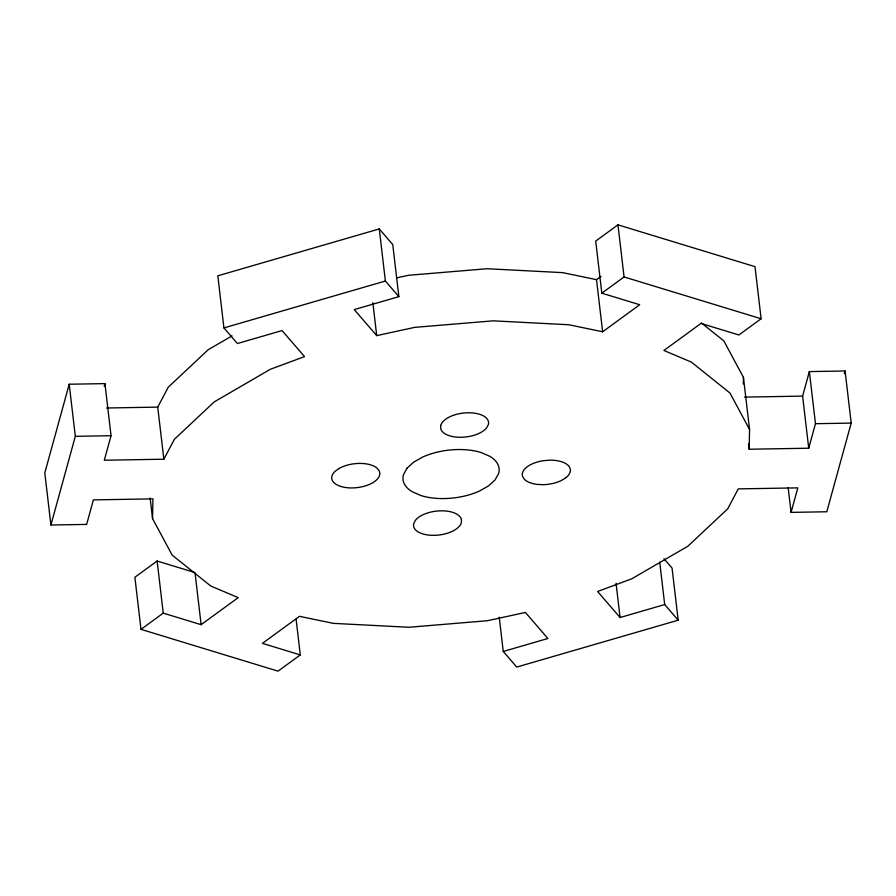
<?xml version="1.0" encoding="UTF-8"?>
<svg xmlns="http://www.w3.org/2000/svg" width="896" height="896" viewBox="0 0 896 896"><rect width="100%" height="100%" fill="white"/><g stroke="black" fill="none" stroke-linecap="round" stroke-linejoin="round"><path stroke-width="1.34" d="M201.13 624.68L195.003 572.578L157.125 561.019L134.882 577.248L140.997 629.35L163.24 613.122L201.13 624.68L238.202 597.632L210.717 585.984L172.133 555.061L152.555 518.616L152.936 498.87L93.397 499.89L86.643 524.406L50.915 525.011L44.8 472.909L69.205 384.227L104.933 383.622L111.048 435.714L104.306 460.23L163.856 459.211L174.384 439.298L214.29 401.845L270.334 369.298L304.517 356.597L282.05 330.568L237.418 343.538L223.933 327.914L217.818 275.811L379.266 228.928L392.75 244.541L398.866 296.643L354.234 309.602L376.712 335.63L414.725 327.365L493.214 320.835L568.837 324.744L602.638 331.778L639.71 304.73L601.832 293.182L595.706 241.08L617.96 224.851L755.003 266.65L761.118 318.752L738.875 334.981L700.997 323.422L663.914 350.47L691.398 362.118L729.982 393.042L749.56 429.486L749.179 449.232L808.73 448.213L815.472 423.696L809.357 371.594L845.085 370.989L851.2 423.091L826.795 511.773L791.067 512.378L788.166 487.704M743.31 383.97L743.445 377.384L723.867 340.939L701.355 322.907M50.915 525.011L75.32 436.33L69.205 384.227M104.216 386.198L104.933 383.622M808.73 448.213L802.603 396.11L809.357 371.594M791.067 512.378L797.821 487.872L738.27 488.88L727.742 508.794L687.826 546.258L631.781 578.794L597.598 591.494L620.077 617.523L664.698 604.565L678.182 620.189L516.734 667.072L503.25 651.459L499.229 617.176M844.346 373.677L845.085 370.989M163.856 459.211L157.73 407.12L168.258 387.206L208.174 349.742L232.019 335.899M396.379 277.928L408.598 275.274L487.099 268.733L562.722 272.642L596.512 279.675L601.014 276.405M601.832 293.182L624.075 276.954L761.118 318.752M296.106 619.27L300.294 654.92L278.04 671.149L140.997 629.35M223.933 327.914L385.381 281.03L398.866 296.643M503.25 651.459L547.882 638.49L525.414 612.461L487.402 620.726L408.901 627.267L333.278 623.358L299.488 616.325L262.405 643.362L300.294 654.92M106.49 407.994L157.73 407.12M744.442 397.107L802.603 396.11M75.32 436.33L111.048 435.714M815.472 423.696L851.2 423.091M663.97 558.712L672.067 568.086L678.182 620.189M743.445 377.384L749.56 429.486M748.53 443.744L749.179 449.232M659.714 562.061L664.698 604.565M617.96 224.851L624.075 276.954M596.512 279.675L602.638 331.778M616.045 583.251L620.077 617.523M379.266 228.928L385.381 281.03M372.848 302.725L376.712 335.63M150.147 498.042L152.555 518.616M157.125 561.019L163.24 613.122M440.731 425.432L440.675 428.59A24.181 12.018 -6.7 0 0 461.182 437.282A24.181 12.018 -6.7 0 0 486.685 427.795L488.365 424.614A24.181 12.018 -6.7 0 0 467.925 412.765A24.181 12.018 -6.7 0 0 440.731 425.432M461.451 519.512L461.384 522.67A24.181 12.018 -6.7 0 1 434.202 535.338A24.181 12.018 -6.7 0 1 413.75 523.488L415.43 520.296A24.181 12.018 -6.7 0 1 440.944 510.821A24.181 12.018 -6.7 0 1 461.451 519.512M407.064 468.149L403.525 474.51A48.362 24.035 -6.7 0 0 412.194 491.714L420.862 495.522A48.362 24.035 -6.7 0 0 479.427 491.064L488.522 485.912L495.051 479.954L498.602 473.581A48.362 24.035 -6.7 0 0 489.922 456.378L481.253 452.581A48.362 24.035 -6.7 0 0 422.699 457.038L413.605 462.19L407.064 468.149M339.069 468.462L335.16 471.274A24.181 12.018 -6.7 0 0 352.24 487.939A24.181 12.018 -6.7 0 0 379.12 470.691L376.824 467.958A24.181 12.018 -6.7 0 0 339.069 468.462M565.275 478.195L560.795 480.805A24.181 12.018 -6.7 0 1 542.965 484.68L536.917 484.366A24.181 12.018 -6.7 0 1 524.026 478.901L522.458 475.989A24.181 12.018 -6.7 0 1 543.424 460.69L549.707 460.163A24.181 12.018 -6.7 0 1 565.275 478.195"/></g></svg>
